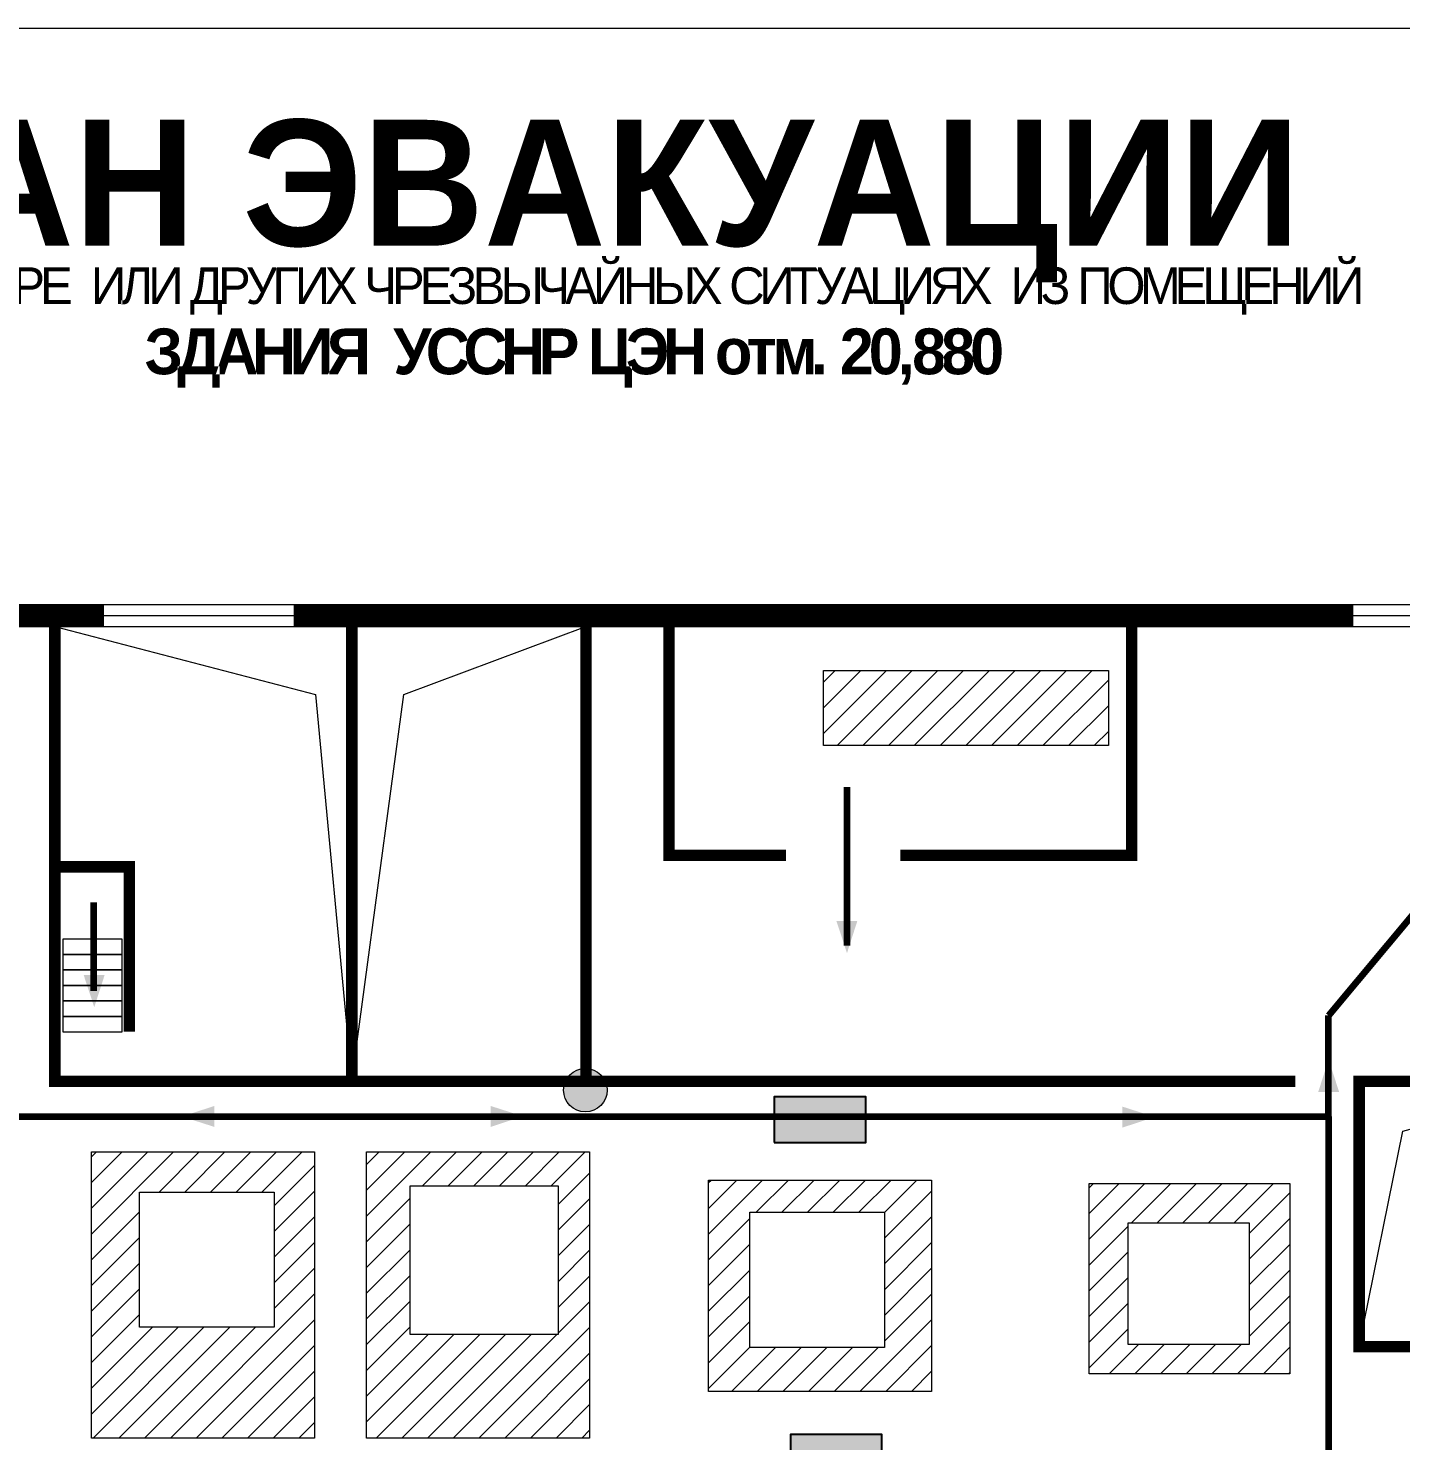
# Model space of a CAD drawing. Header units: millimetres. Extents: x 13810 to 67229, y 12374 to 21950.
# Drawn here: x 17516.4 to 17756.1, y 15483.5 to 15730.1 of the extents above; entities that cross this region are included whole.
import ezdxf

# ---------------------------------------------------------------- set-up
doc = ezdxf.new("R2010")
doc.units = ezdxf.units.MM
doc.layers.add('План_Штампы', color=7, linetype='Continuous')
doc.styles.add('обычный', font='arial.ttf')

# ---------------------------------------------------------------- blocks, each defined once
blk = doc.blocks.new('A$C32E8229D')
at = {"true_color": 0xffffff}
blk.add_hatch(color=7, dxfattribs=at).paths.add_polyline_path([(0, 0), (0, -8), (16, -8), (16, 0)])
h = blk.add_hatch(color=126)
h.paths.add_polyline_path([(0.2, -0.2), (15.8, -0.2), (15.8, -7.8), (0.2, -7.8)])
h.paths.add_polyline_path([(13.49, -2.05), (12.08, -2.05), (11.37, -2.63, 0.162397), (11.29, -2.84), (11.29, -3.63), (10.35, -3.63), (10.35, -4.05), (11.68, -4.05), (11.68, -3.48), (12.26, -4.28), (11.29, -5.1), (11.29, -6.78), (11.85, -6.78), (11.85, -5.44), (12.8, -4.64), (12.8, -5.94), (14.46, -5.94), (14.46, -5.39), (13.45, -5.39), (13.45, -3.97), (12.46, -2.59), (13.15, -2.59), (13.69, -3.34), (14.18, -3)], flags=16)
h.paths.add_polyline_path([(10.74, -1.82, 1), (11.8, -1.82, 1)], flags=16)
h.paths.add_polyline_path([(9.39, -3.59), (5.99, -3.59), (6.56, -3.03), (5.91, -3.03), (5.1, -3.83), (5.91, -4.64), (6.56, -4.64), (5.99, -4.09), (9.39, -4.09)], flags=16)
h.paths.add_polyline_path([(4.29, -1.08), (1.72, -1.08), (1.72, -6.6), (4.29, -6.6)], flags=16)
at = {"color": 126}
blk.add_lwpolyline([(16, -8), (0, -8), (0, 0), (16, 0)], close=True, dxfattribs=at)
blk = doc.blocks.new('A$C7B8C2D5B')
at = {"lineweight": 0}
h = blk.add_hatch(color=5, dxfattribs=at)
h.dxf.hatch_style = 1
h.paths.add_polyline_path([(1.4, -3.02, 1), (-2.11, -3.02, 1)])
at = {"color": 5, "lineweight": 0}
blk.add_circle((-0.36, -3.02), 1.75, dxfattribs=at)

msp = doc.modelspace()

# ---------------------------------------------------------------- hatches: boundary and pattern name
at = {"lineweight": 0}
h = msp.add_hatch(dxfattribs=at)
h.set_pattern_fill('ANSI31', color=256)
h.set_pattern_definition([(45, (-3413.9703, 12332.1484), (-2.24506403, 2.24506403), [])])
h.paths.add_polyline_path([(17504.87, 15571.57), (17481.38, 15571.57), (17481.38, 15547.98), (17504.87, 15547.98)])
h.paths.add_polyline_path([(17513.07, 15533.94), (17474.15, 15533.94), (17474.15, 15484), (17484.98, 15484), (17484.98, 15484.91), (17501.18, 15484.91), (17501.18, 15484), (17513.07, 15484)])
h.paths.add_polyline_path([(17504.87, 15503.34), (17481.38, 15503.34), (17481.38, 15526.92), (17504.87, 15526.92)], flags=16)
h.paths.add_polyline_path([(17566.38, 15533.94), (17527.46, 15533.94), (17527.46, 15484), (17566.38, 15484)])
h.paths.add_polyline_path([(17535.85, 15526.92), (17559.34, 15526.92), (17559.34, 15503.34), (17535.85, 15503.34)], flags=16)
h.paths.add_polyline_path([(17614.42, 15533.94), (17575.5, 15533.94), (17575.5, 15484), (17614.42, 15484)])
h.paths.add_polyline_path([(17608.94, 15502.08), (17583.09, 15502.08), (17583.09, 15528.02), (17608.94, 15528.02)], flags=16)
h.paths.add_polyline_path([(17674.14, 15529.03), (17635.21, 15529.03), (17635.21, 15492.14), (17674.14, 15492.14)])
h.paths.add_polyline_path([(17642.41, 15523.4), (17665.91, 15523.4), (17665.91, 15499.82), (17642.41, 15499.82)], flags=16)
h.paths.add_polyline_path([(17736.69, 15528.43), (17701.65, 15528.43), (17701.65, 15495.22), (17736.69, 15495.22)])
h.paths.add_polyline_path([(17708.45, 15500.34), (17708.45, 15521.57), (17729.6, 15521.57), (17729.6, 15500.34)], flags=16)
h.paths.add_polyline_path([(17705, 15618.01), (17655.24, 15618.01), (17655.24, 15604.9), (17705, 15604.9)])

# ---------------------------------------------------------------- linework, layer by layer
at = {"color": 126, "lineweight": 0, "true_color": 0x008754}
msp.add_lwpolyline([(17301.58, 15730.12), (17901.58, 15730.12), (17901.58, 15335.12), (17301.58, 15335.12)], close=True, dxfattribs=at)
at = {"lineweight": 0}
for points in [[(17369.21, 15629.52), (17805.33, 15629.52)], [(17370.28, 15627.57), (17806.4, 15627.57)], [(17368.08, 15625.66), (17804.2, 15625.66)], [(17521.07, 15625.66), (17566.6, 15613.82), (17572.93, 15546.27)], [(17572.93, 15546.27), (17582.02, 15613.82), (17613.8, 15625.66)], [(17748.79, 15499.95), (17756.44, 15537.59), (17788.3, 15546.27)]]:
    msp.add_lwpolyline(points, dxfattribs=at)
at = {"lineweight": 100, "const_width": 4}
for points in [[(17508.02, 15627.57), (17529.64, 15627.57)], [(17562.78, 15627.57), (17747.78, 15627.57)]]:
    msp.add_lwpolyline(points, dxfattribs=at)
at = {"lineweight": 0, "const_width": 2}
for points in [[(17521.07, 15627.69), (17521.07, 15546.27), (17613.8, 15546.27), (17613.8, 15626.58), (17572.93, 15626.58), (17572.93, 15546.27)], [(17628.29, 15626.11), (17628.29, 15585.74), (17648.73, 15585.74)], [(17668.68, 15585.74), (17709.08, 15585.74), (17709.08, 15625.87)], [(17521.07, 15583.72), (17534.09, 15583.72), (17534.09, 15554.91)], [(17613.8, 15546.27), (17737.63, 15546.27)], [(17749.04, 15546.27), (17788.3, 15546.27), (17788.3, 15499.95), (17748.79, 15499.95), (17748.79, 15546.27), (17750.09, 15546.27)]]:
    msp.add_lwpolyline(points, dxfattribs=at)
at = {"lineweight": 0}
for points in [[(17655.24, 15618.01), (17705, 15618.01), (17705, 15604.9), (17655.24, 15604.9)], [(17522.49, 15568.41), (17532.82, 15568.41), (17532.82, 15571.11), (17522.49, 15571.11)], [(17522.49, 15565.71), (17532.82, 15565.71), (17532.82, 15568.41), (17522.49, 15568.41)], [(17522.49, 15563.01), (17532.82, 15563.01), (17532.82, 15565.71), (17522.49, 15565.71)], [(17522.49, 15560.31), (17532.82, 15560.31), (17532.82, 15563.01), (17522.49, 15563.01)], [(17522.49, 15557.61), (17532.82, 15557.61), (17532.82, 15560.31), (17522.49, 15560.31)], [(17522.49, 15554.91), (17532.82, 15554.91), (17532.82, 15557.61), (17522.49, 15557.61)], [(17527.46, 15533.94), (17566.38, 15533.94), (17566.38, 15484), (17527.46, 15484)], [(17575.5, 15533.94), (17614.42, 15533.94), (17614.42, 15484), (17575.5, 15484)], [(17635.21, 15529.03), (17674.14, 15529.03), (17674.14, 15492.14), (17635.21, 15492.14)], [(17701.65, 15528.43), (17736.69, 15528.43), (17736.69, 15495.22), (17701.65, 15495.22)], [(17535.85, 15526.92), (17559.34, 15526.92), (17559.34, 15503.34), (17535.85, 15503.34)], [(17583.09, 15528.02), (17608.94, 15528.02), (17608.94, 15502.08), (17583.09, 15502.08)], [(17642.41, 15523.4), (17665.91, 15523.4), (17665.91, 15499.82), (17642.41, 15499.82)], [(17708.45, 15521.57), (17729.6, 15521.57), (17729.6, 15500.34), (17708.45, 15500.34)]]:
    msp.add_lwpolyline(points, close=True, dxfattribs=at)
at = {"color": 126, "lineweight": 100, "true_color": 0x008754}
for points in [[(17366.72, 15582.72), (17366.72, 15616.39), (17404.84, 15616.39), (17404.84, 15540.11), (17743.45, 15540.11), (17743.45, 15557.75)], [(17659.36, 15597.6), (17659.36, 15570)], [(17527.82, 15577.5), (17527.82, 15562.05)], [(17758.76, 15576.08), (17743.45, 15557.75)], [(17743.45, 15540.11), (17743.45, 15480.54), (17404.84, 15480.54), (17404.84, 15540.11)]]:
    msp.add_lwpolyline(points, dxfattribs=at)
at = {"layer": 'План_Штампы', "color": 126, "true_color": 0x008754}
for points in [[(17657.52, 15574.28), (17661.18, 15574.28), (17659.37, 15568.65)], [(17526.1, 15564.84), (17529.76, 15564.83), (17527.95, 15559.21)], [(17745.3, 15544.41), (17741.64, 15544.41), (17743.45, 15550.03)], [(17548.91, 15541.97), (17548.91, 15538.31), (17543.28, 15540.12)], [(17597.16, 15538.31), (17597.16, 15541.97), (17602.78, 15540.16)], [(17707.46, 15538.19), (17707.47, 15541.85), (17713.09, 15540.04)]]:
    msp.add_solid(points, dxfattribs=at)

# ---------------------------------------------------------------- block references
at = {"xscale": 2.177419353276491, "yscale": 2.177419353276491, "zscale": 2.177419353276491}
msp.add_blockref('A$C7B8C2D5B', (17614.48, 15551.31), dxfattribs=at)
at = {"layer": 'План_Штампы', "color": 126, "true_color": 0x008754, "xscale": -1}
for p in [(17662.64, 15543.56), (17665.48, 15484.62)]:
    msp.add_blockref('A$C32E8229D', p, dxfattribs=at)

# ---------------------------------------------------------------- texts
at = {"lineweight": 0, "insert": (17461.37, 15714.13), "char_height": 22, "width": 493.8901, "attachment_point": 1, "style": 'обычный'}
msp.add_mtext('{\\fProxima Nova Rg|b1|i0|c204|p2;ПЛАН ЭВАКУАЦИИ}', dxfattribs=at)
at = {"color": 0, "lineweight": 0, "insert": (17611.32, 15688.55), "char_height": 8, "width": 449.2158, "attachment_point": 5, "style": 'обычный'}
msp.add_mtext('{\\fArial Black|b1|i0|c204|p34;\\H2x;\\T0.85;  \\fArial Narrow|b0|i0|c204|p34;\\H0.8x;\\W0.9;\\P\\fProxima Nova Rg|b0|i0|c204|p2;\\H0.5x;\\W1;\\C256;ПРИ ПОЖАРЕ  ИЛИ ДРУГИХ ЧРЕЗВЫЧАЙНЫХ СИТУАЦИЯХ  ИЗ ПОМЕЩЕНИЙ \\fProxima Nova Rg|b1|i0|c204|p2;\\H1.25x;\\PЗДАНИЯ  УССНР ЦЭН отм. 20,880}', dxfattribs=at)

doc.saveas('drawing.dxf')
